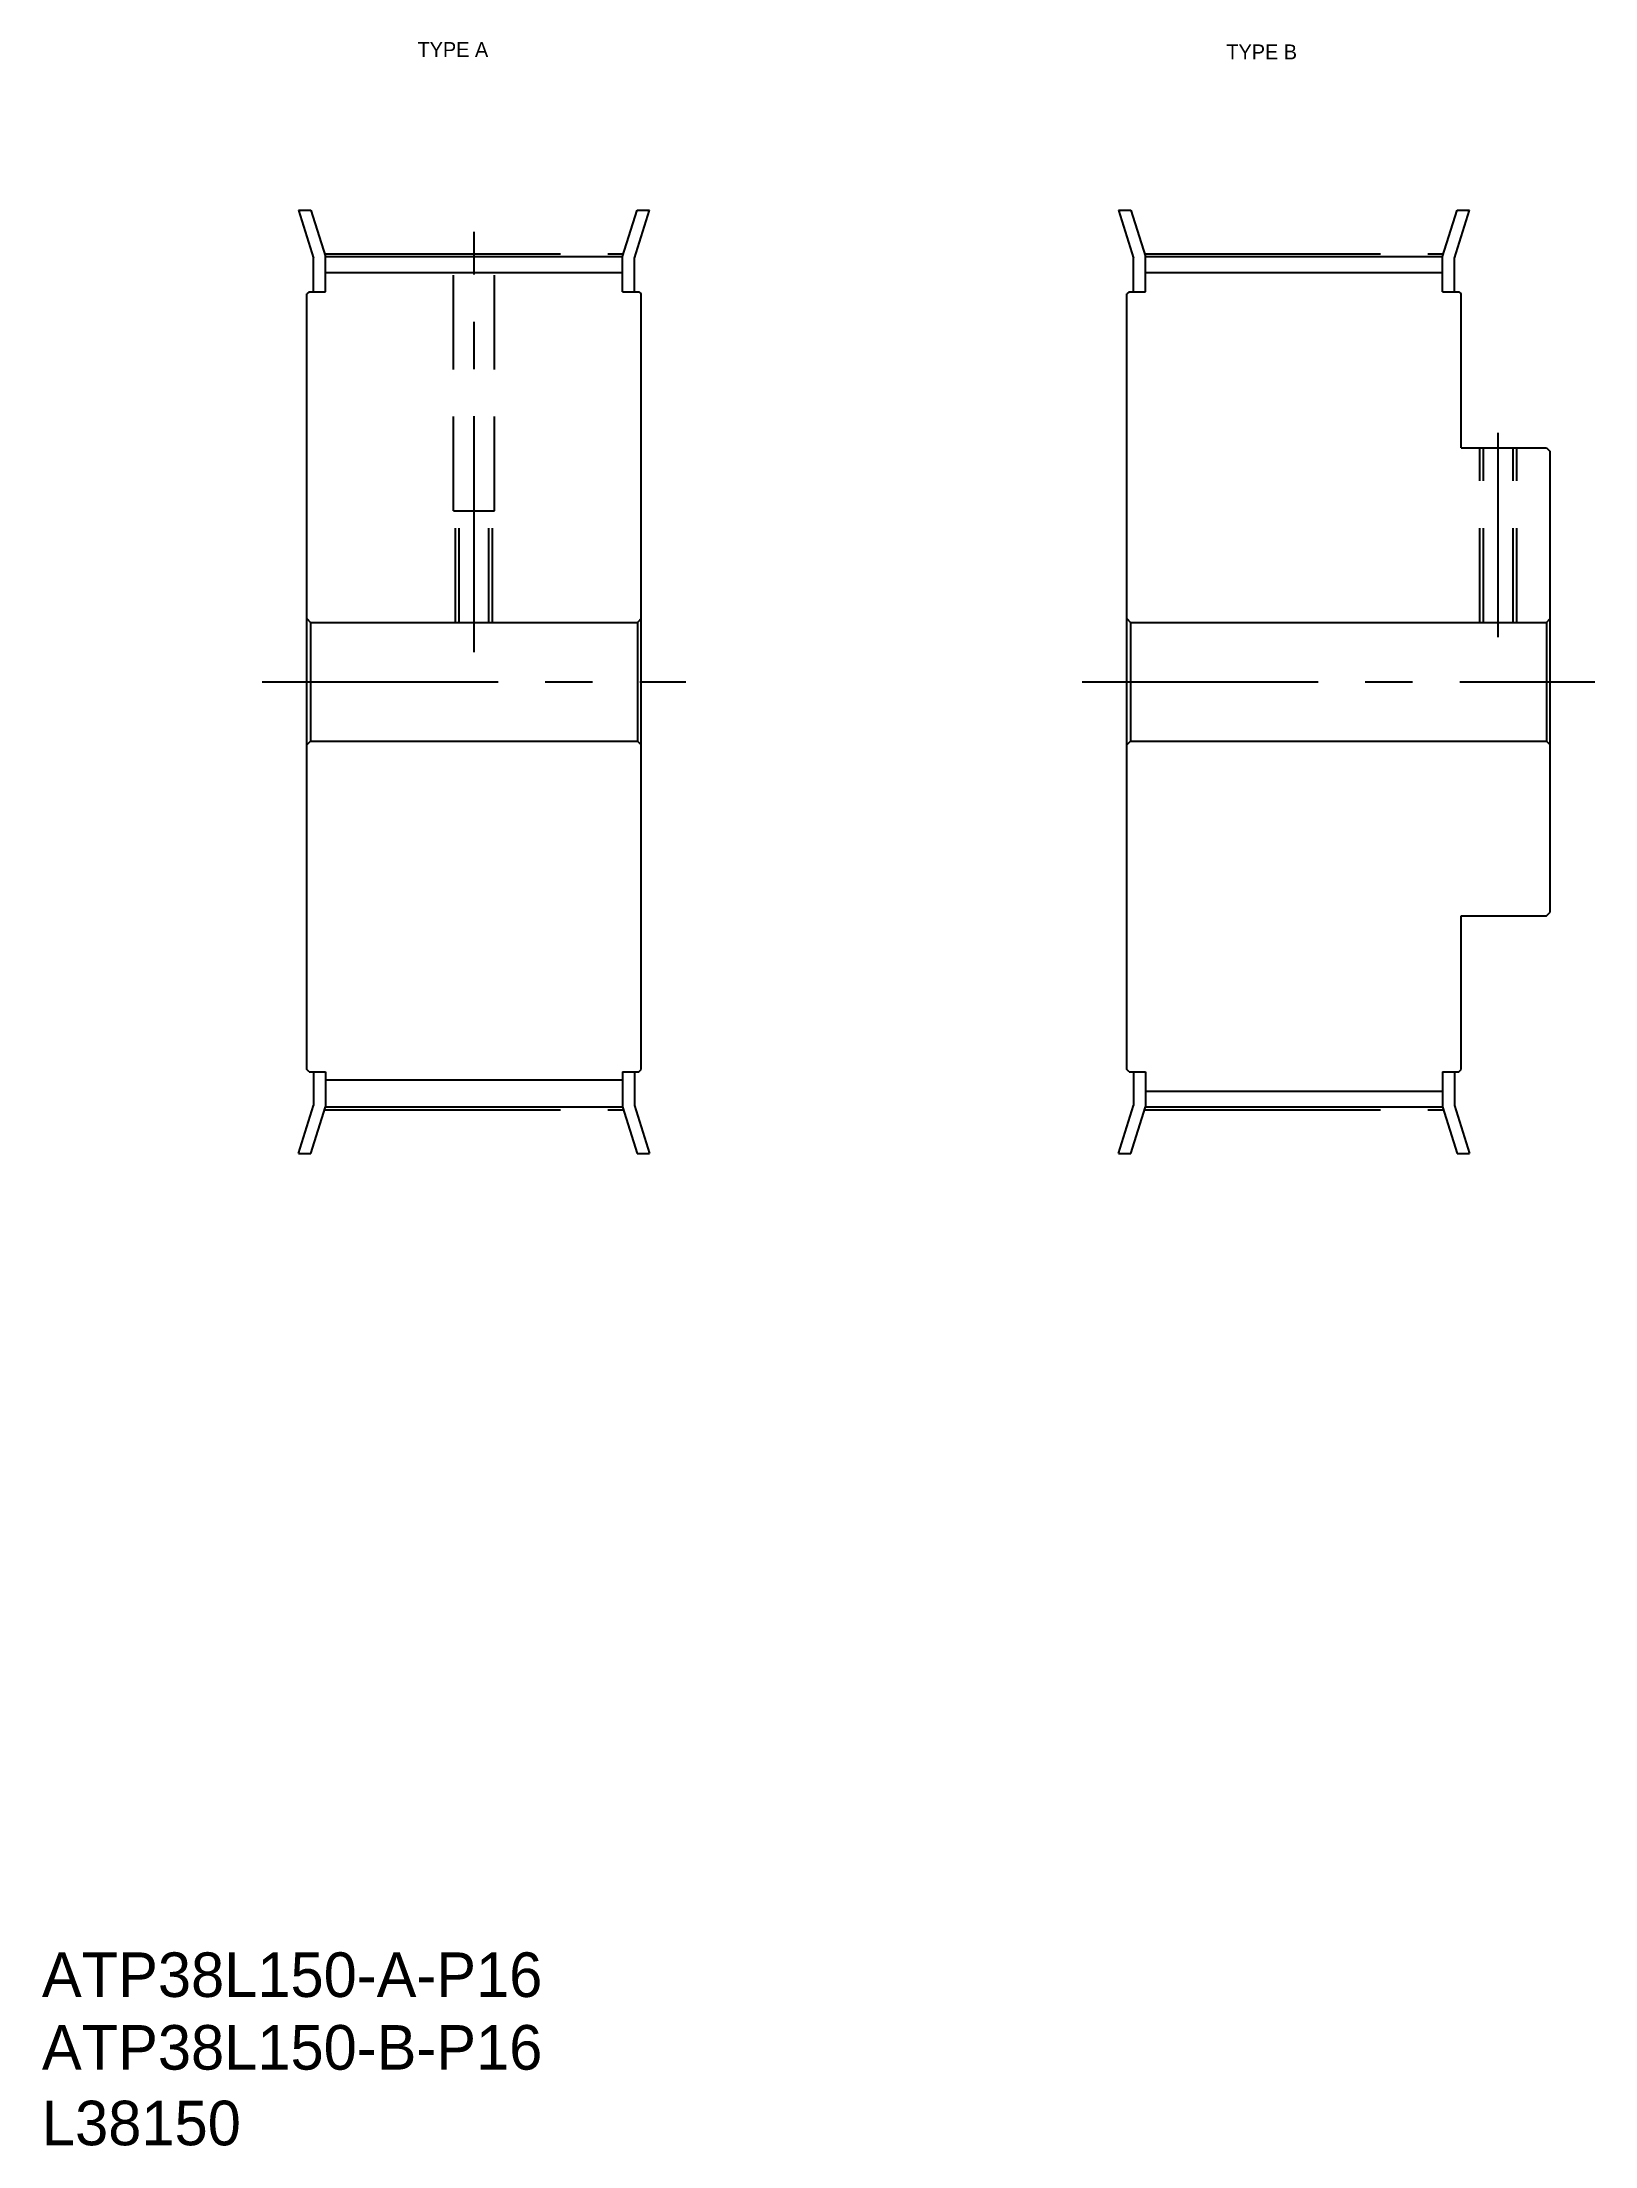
# Model space of a CAD drawing. Extents: x -286 to -77, y -61 to 222.
import ezdxf

# ---------------------------------------------------------------- set-up
doc = ezdxf.new("R2010")
doc.units = 0
doc.linetypes.add('CENTER', pattern=[50.8, 31.75, -6.35, 6.35, -6.35])
doc.linetypes.add('DASHED', pattern=[19.05, 12.7, -6.35])
doc.layers.get('0').update_dxf_attribs({"linetype": 'CONTINUOUS'})
doc.layers.add('CENTER', color=1, linetype='CENTER')

msp = doc.modelspace()

# ---------------------------------------------------------------- linework, layer by layer
for p, q in [((-251.46, 199.66), (-249.8, 199.66)), ((-251.46, 199.66), (-249.44, 193.18)), ((-249.8, 199.66), (-247.84, 193.39)), ((-207.84, 193.39), (-205.89, 199.66)), ((-206.24, 193.18), (-204.23, 199.66)), ((-205.89, 199.66), (-204.23, 199.66)), ((-141.09, 199.66), (-139.44, 199.66)), ((-141.09, 199.66), (-139.08, 193.18)), ((-139.44, 199.66), (-137.48, 193.39)), ((-97.48, 193.39), (-95.52, 199.66)), ((-95.88, 193.18), (-93.86, 199.66)), ((-95.52, 199.66), (-93.86, 199.66)), ((-249.44, 188.66), (-249.44, 193.18)), ((-247.84, 193.39), (-207.84, 193.39)), ((-247.84, 188.66), (-247.84, 193.39)), ((-207.84, 188.66), (-207.84, 193.39)), ((-206.24, 188.66), (-206.24, 193.18)), ((-139.08, 188.66), (-139.08, 193.18)), ((-137.48, 193.39), (-97.48, 193.39)), ((-137.48, 188.66), (-137.48, 193.39)), ((-97.48, 188.66), (-97.48, 193.39)), ((-95.88, 188.66), (-95.88, 193.18)), ((-247.84, 191.26), (-207.84, 191.26)), ((-207.84, 191.79), (-207.84, 191.79)), ((-207.84, 190.99), (-207.84, 190.99)), ((-137.48, 191.26), (-97.48, 191.26)), ((-250.04, 188.66), (-250.34, 188.36)), ((-250.34, 83.96), (-250.34, 188.36)), ((-250.04, 188.66), (-247.84, 188.66)), ((-207.84, 188.66), (-205.64, 188.66)), ((-205.64, 188.66), (-205.34, 188.36)), ((-205.34, 83.96), (-205.34, 188.36)), ((-139.68, 188.66), (-139.98, 188.36)), ((-139.98, 83.96), (-139.98, 188.36)), ((-139.68, 188.66), (-137.48, 188.66)), ((-97.48, 188.66), (-95.28, 188.66)), ((-95.28, 188.66), (-94.98, 188.36)), ((-94.98, 167.66), (-94.98, 188.36)), ((-94.98, 167.66), (-83.48, 167.66)), ((-83.48, 167.66), (-82.98, 167.16)), ((-82.98, 105.16), (-82.98, 167.16)), ((-139.98, 111.46), (-139.98, 160.86)), ((-250.34, 144.66), (-249.84, 144.16)), ((-205.34, 144.66), (-205.84, 144.16)), ((-139.98, 144.66), (-139.48, 144.16)), ((-83.48, 144.16), (-82.98, 144.66)), ((-249.84, 144.16), (-249.84, 128.16)), ((-249.84, 144.16), (-205.84, 144.16)), ((-205.84, 144.16), (-205.84, 128.16)), ((-139.48, 144.16), (-139.48, 128.16)), ((-139.48, 144.16), (-83.48, 144.16)), ((-83.48, 144.16), (-83.48, 128.16)), ((-250.34, 127.66), (-249.84, 128.16)), ((-249.84, 128.16), (-205.84, 128.16)), ((-205.34, 127.66), (-205.84, 128.16)), ((-139.98, 127.66), (-139.48, 128.16)), ((-139.48, 128.16), (-83.48, 128.16)), ((-83.48, 128.16), (-82.98, 127.66)), ((-83.48, 104.66), (-82.98, 105.16)), ((-94.98, 83.96), (-94.98, 104.66)), ((-94.98, 104.66), (-83.48, 104.66)), ((-250.04, 83.66), (-250.34, 83.96)), ((-250.04, 83.66), (-247.84, 83.66)), ((-249.44, 83.66), (-249.44, 79.15)), ((-247.84, 83.66), (-247.84, 78.94)), ((-247.84, 82.6), (-207.84, 82.6)), ((-207.84, 83.66), (-207.84, 78.94)), ((-207.84, 83.66), (-205.64, 83.66)), ((-206.24, 83.66), (-206.24, 79.15)), ((-205.64, 83.66), (-205.34, 83.96)), ((-139.68, 83.66), (-139.98, 83.96)), ((-139.68, 83.66), (-137.48, 83.66)), ((-139.08, 83.66), (-139.08, 79.15)), ((-137.48, 83.66), (-137.48, 78.94)), ((-97.48, 83.66), (-95.28, 83.66)), ((-97.48, 83.66), (-97.48, 78.94)), ((-95.88, 83.66), (-95.88, 79.15)), ((-95.28, 83.66), (-94.98, 83.96)), ((-137.48, 81.07), (-97.48, 81.07)), ((-251.46, 72.66), (-249.44, 79.15)), ((-249.8, 72.66), (-247.84, 78.94)), ((-247.84, 78.94), (-207.84, 78.94)), ((-207.84, 78.94), (-205.89, 72.66)), ((-206.24, 79.15), (-204.23, 72.66)), ((-141.09, 72.66), (-139.08, 79.15)), ((-139.44, 72.66), (-137.48, 78.94)), ((-137.48, 78.94), (-97.48, 78.94)), ((-97.48, 78.94), (-95.52, 72.66)), ((-95.88, 79.15), (-93.86, 72.66)), ((-251.46, 72.66), (-249.8, 72.66)), ((-205.89, 72.66), (-204.23, 72.66)), ((-141.09, 72.66), (-139.44, 72.66)), ((-95.52, 72.66), (-93.86, 72.66))]:
    msp.add_line(p, q)
at = {"color": 3, "linetype": 'DASHED'}
for p, q in [((-230.59, 159.16), (-230.59, 191.26)), ((-225.09, 159.16), (-225.09, 191.26)), ((-92.48, 144.16), (-92.48, 167.66)), ((-91.98, 144.16), (-91.98, 167.66)), ((-87.98, 144.16), (-87.98, 167.66)), ((-87.48, 144.16), (-87.48, 167.66)), ((-230.59, 159.16), (-225.09, 159.16)), ((-230.34, 144.16), (-230.34, 159.16)), ((-229.84, 144.16), (-229.84, 159.16)), ((-225.84, 144.16), (-225.84, 159.16)), ((-225.34, 144.16), (-225.34, 159.16))]:
    msp.add_line(p, q, dxfattribs=at)
at = {"layer": 'CENTER', "color": 1, "linetype": 'CENTER'}
for p, q in [((-227.84, 140.16), (-227.84, 196.74)), ((-247.94, 193.77), (-207.74, 193.77)), ((-137.58, 193.77), (-97.38, 193.77)), ((-89.98, 142.16), (-89.98, 169.66)), ((-256.34, 136.16), (-199.34, 136.16)), ((-145.98, 136.16), (-76.98, 136.16)), ((-247.94, 78.56), (-207.74, 78.56)), ((-137.58, 78.56), (-97.38, 78.56))]:
    msp.add_line(p, q, dxfattribs=at)

# ---------------------------------------------------------------- texts
for s, p in [('TYPE A', (-235.44, 220.26)), ('TYPE B', (-126.58, 219.94))]:
    msp.add_text(s, height=2).set_placement(p)
at = {"color": 7, "linetype": 'CONTINUOUS'}
for s, p in [('ATP38L150-A-P16', (-285.99, -40.85)), ('ATP38L150-B-P16', (-285.99, -50.63)), ('L38150', (-285.99, -60.81))]:
    msp.add_text(s, height=6, dxfattribs=at).set_placement(p)

doc.saveas('drawing.dxf')
